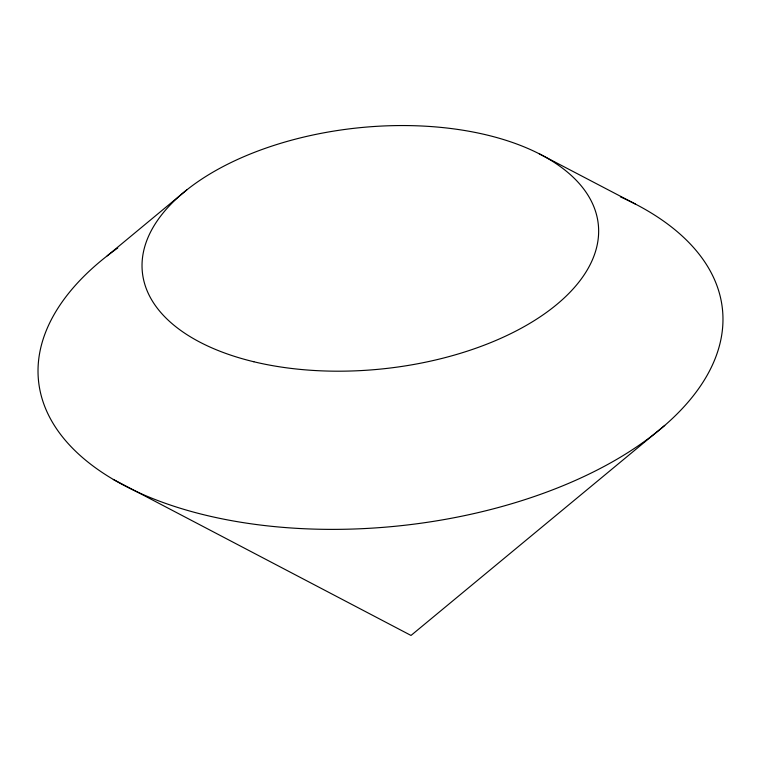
<?xml version="1.0" encoding="UTF-8"?>
<svg xmlns="http://www.w3.org/2000/svg" width="761" height="761" viewBox="0 0 761 761"><rect width="100%" height="100%" fill="white"/><g stroke="black" fill="none" stroke-linecap="round" stroke-linejoin="round"><path stroke-width="1.14" d="M107.215 255.848L186.73 189.955M664.743 425.428L411.016 635.445L113.322 479.44M539.254 153.808L635.473 204.1M620.424 196.861A343.829 181.689 -6 0 1 631.183 450.493A343.829 181.689 -6 0 1 153.912 499.035A343.829 181.689 -6 0 1 117.765 247.972M253.851 361.76A229.223 121.132 -6 0 0 598.631 232.571A229.223 121.132 -6 0 0 258.512 150.792A229.223 121.132 -6 0 0 253.851 361.76"/></g></svg>
